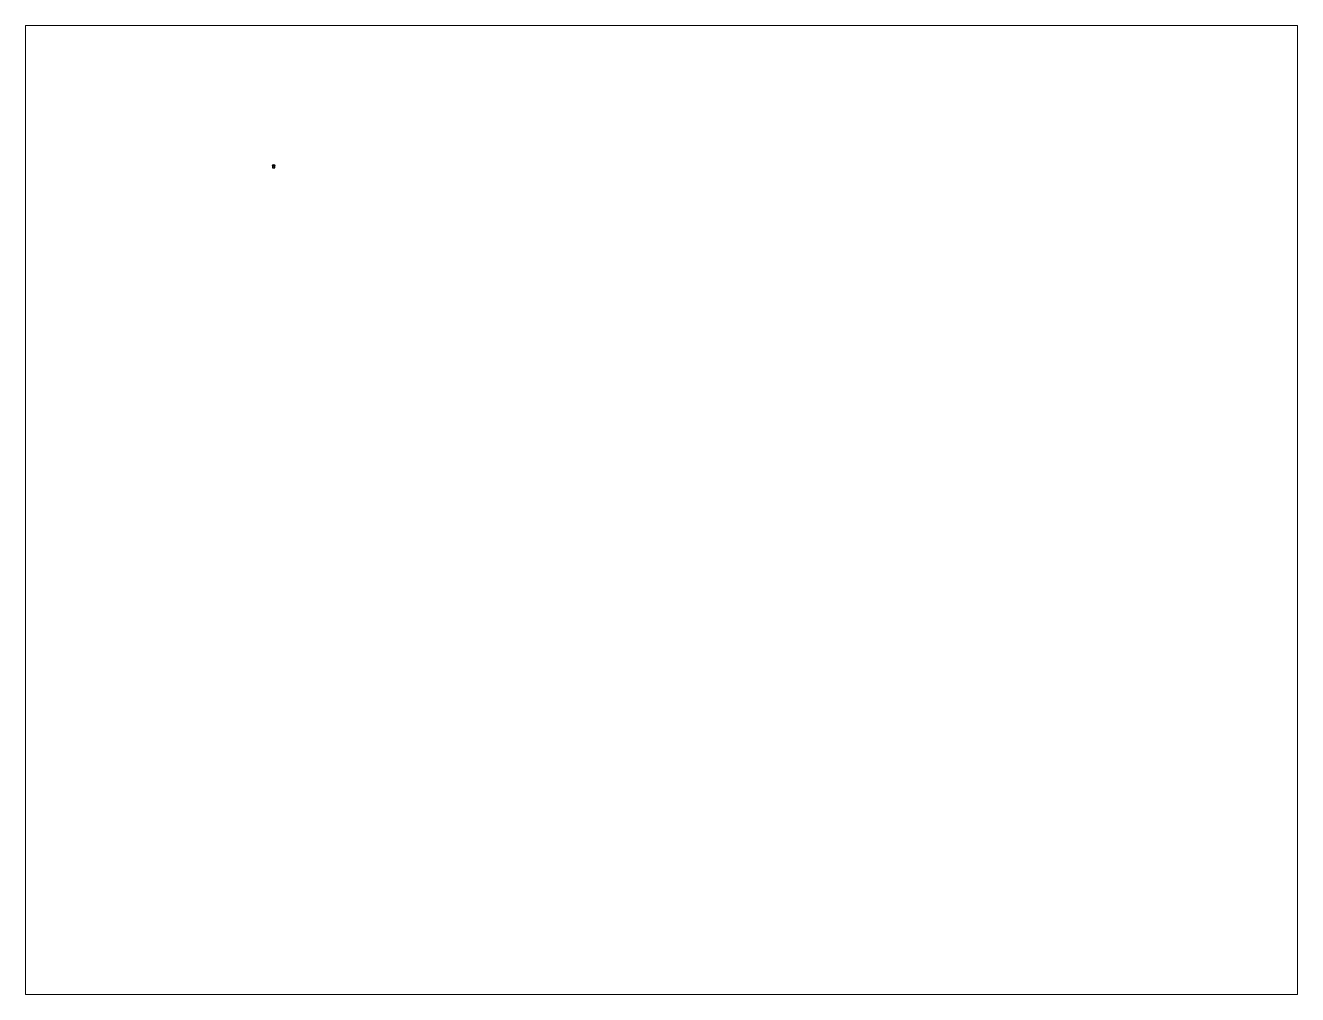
# Paper-space layout 'Layout1' of a CAD drawing. Header units: inches. Extents: x 1.05 to 9.45, y 0.8 to 7.2.
# The model-space entities are those that its viewports show. They can reach past a viewport. Long polylines and large blocks are cut down to what shows.
import ezdxf

# ---------------------------------------------------------------- set-up
doc = ezdxf.new("R2010")
doc.units = ezdxf.units.IN
doc.header["$LTSCALE"] = 2
doc.header["$MEASUREMENT"] = 0
doc.layers.add('objects', color=7, linetype='Continuous', lineweight=30)

msp = doc.modelspace()

# ---------------------------------------------------------------- linework, layer by layer
at = {"layer": 'objects', "color": 3}
msp.add_lwpolyline([(-106.01, 130.05), (-105.01, 130.05), (-105.01, 131.05), (-106.01, 131.05)], close=True, dxfattribs=at)
at = {"layer": 'objects'}
msp.add_circle((-105.51, 131.05), 0.5, dxfattribs=at)

psp = doc.layouts.get("Layout1")

# ---------------------------------------------------------------- viewports
at = {"layer": 'objects', "view_target_point": (10.1228, 114.3235)}
psp.add_viewport(center=(5.25, 4), size=(8.4, 6.4), view_center_point=(60.8719, -139.9903), view_height=441.003307, dxfattribs=at)

doc.saveas('drawing.dxf')
